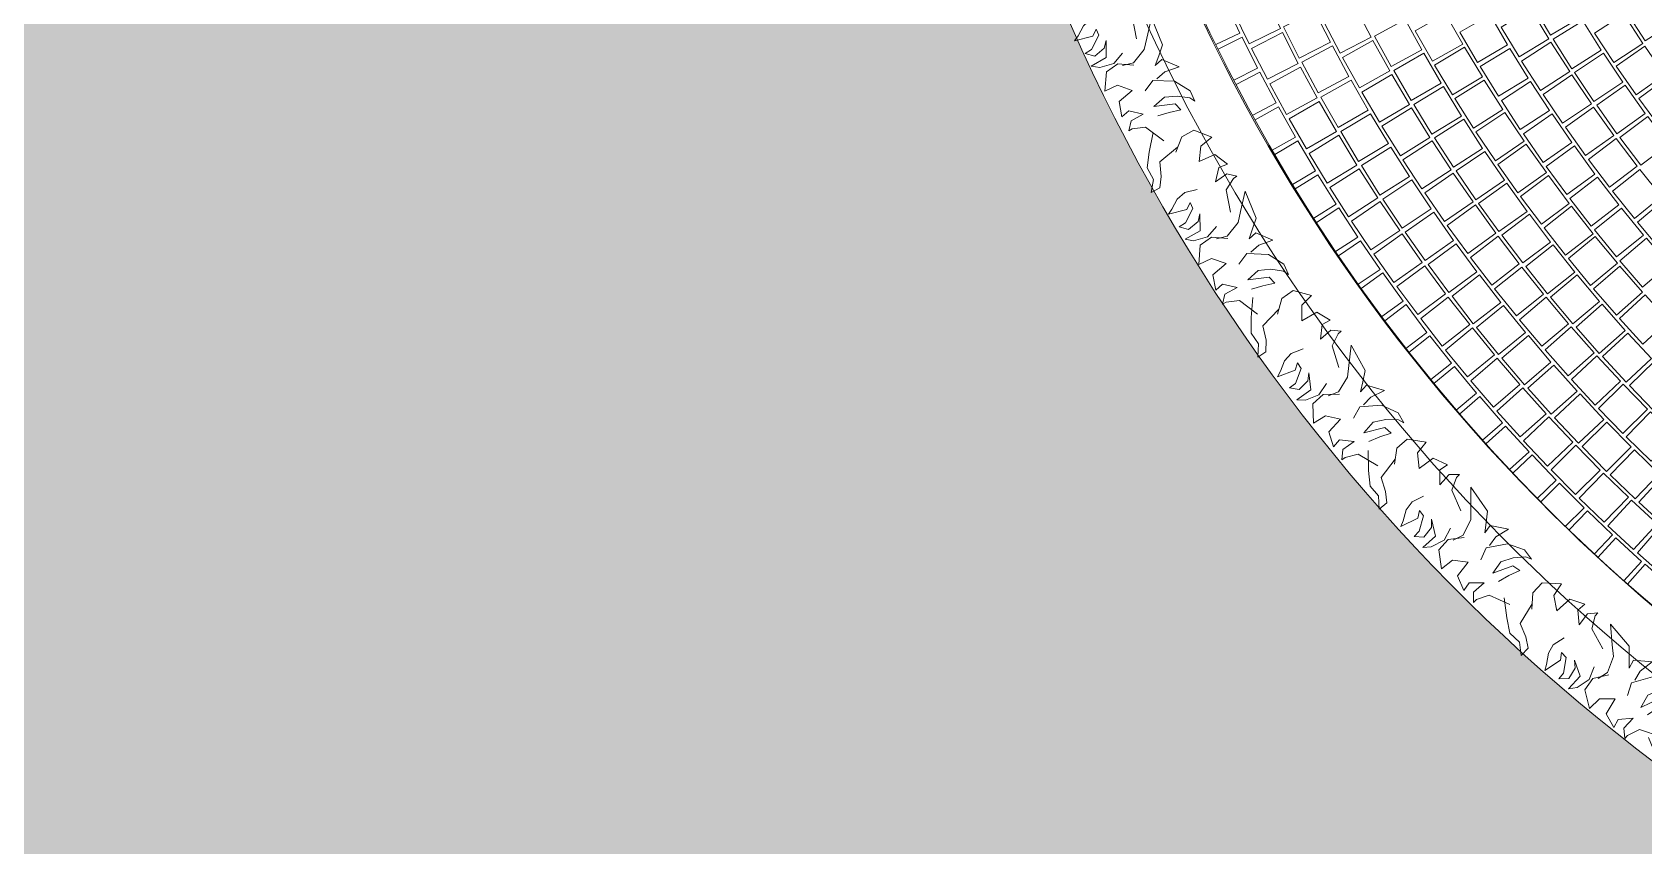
# Model space of a CAD drawing. Header units: millimetres. Extents: x -225363 to 347188, y -782467 to 813415.
# Drawn here: x 11040 to 15672, y 11188 to 13526 of the extents above; entities that cross this region are included whole.
import ezdxf

# ---------------------------------------------------------------- set-up
doc = ezdxf.new("R2010")
doc.units = ezdxf.units.MM
doc.layers.add('Xref SCN', color=8, linetype='Continuous', lineweight=0)

# ---------------------------------------------------------------- blocks, each defined once
blk = doc.blocks.new('A$C2f154b3d')
at = {"layer": 'Xref SCN'}
blk.add_circle((3499.99472096446, 3499.998387015396), 3499.999999999962, dxfattribs=at)
blk = doc.blocks.new('A$Cf999fc33')
at = {"layer": 'Xref SCN', "ltscale": 100}
for points in [[(73.84272275096737, 192.008942775894), (72.93718290980905, 226.0811261450872), (69.76450756634586, 260.7363810978131), (91.2697194244247, 250.3713942577597), (102.2144919480197, 189.5463547789259), (118.9281153751072, 226.3384435711778), (111.2211690265685, 262.1598416908528), (95.54667300335132, 295.1961835560505), (81.42593923630193, 306.0790911481017), (114.3319794384297, 302.4503599841264), (153.8439736538567, 268.1175732889678), (175.0234313544352, 209.4945184811368), (152.6745445868, 178.9859154444421)], [(175.6716537694447, 221.4132675771834), (187.7858553600963, 249.7198859428754), (189.2126018530689, 292.8606113221613), (224.7082458152436, 252.3094897029805), (213.7601873916574, 228.5371423423057), (237.7279872468207, 246.543924699421), (264.545994187938, 266.2347709755995), (347.394166277023, 259.4300785681698), (296.0904387286864, 229.1169280259055), (267.5883678684477, 212.2762888357393), (240.0569876809604, 171.0150798699469), (241.5455991055351, 139.2100320032914)], [(303.2794643251691, 200.6800079972018), (368.0557032255456, 208.1915018513682), (392.6717254957184, 238.1170333045884), (395.5870834132656, 249.4527108171606), (410.7436586844269, 223.8008470429922), (398.5643062624149, 185.8426150837331), (435.6169983805157, 207.7354460309143), (437.4965147939511, 233.8400797256036), (474.2234527547844, 207.474842704949), (468.7803560087923, 158.1157824016409), (509.7842475485522, 176.5753346793354), (524.230735473102, 213.9504950550618), (559.1433078518603, 171.1322379333433), (551.4982264349237, 132.0078628070769), (514.963455068646, 102.7305537688662)], [(-0.002058159559965134, 186.8297352558002), (53.11274907086045, 148.9985190596199), (60.23662383598275, 110.9099854374072), (57.32126591843553, 99.57430792483501), (82.97312969248742, 114.7308831959381), (90.61821110942401, 153.8552583222045), (112.5110420566052, 116.8025662039872), (101.5629836332519, 93.03021884331247), (146.4529237628449, 98.4048788578948), (165.4988335240632, 144.2655096602393), (192.5090070597362, 108.3138098775526), (187.1310611451045, 68.60636316775344), (238.3696378620807, 89.26790011645062), (250.5489902840927, 127.2261320757098), (232.672509589931, 170.4971591179492)], [(393.6391302684788, 129.0990766893956), (396.2287340285257, 92.17668623419013), (384.6976040215231, 66.13720337097766), (361.8307965018321, 43.01307842531241), (350.9478889098391, 28.89234465820482), (347.9055152290966, 82.8508267980651), (363.9057654098142, 98.07255290064495), (345.1856098060962, 100.4699900661362), (312.6020378614776, 67.75940235843882), (307.3543936100323, 47.35518283577403), (291.6147467554547, 70.73991110740462), (304.895091512939, 103.5808004781138), (324.8465411150828, 115.3692479112069), (277.624314651126, 100.9260458865901), (267.6469469002914, 52.73312875028932), (256.4415710505564, 74.95171385491267), (255.0181104575749, 116.4083753151353), (275.6829333060887, 149.7671854379005)], [(526.9473549963441, 111.7339449474239), (501.5528086482082, 50.58643721102271), (460.6140679400414, 41.77849852695363), (430.4279331606813, 27.7880664227996), (425.6982096612919, -0.0006311908946372569), (459.3176231100224, 17.94100033480208), (496.1748627335764, 10.87899050128181), (537.1787542733364, 29.33854277891805), (587.8994102382567, 57.38455781870289)]]:
    blk.add_lwpolyline(points, dxfattribs=at)
blk = doc.blocks.new('*U58')
at = {"layer": 'Xref SCN', "ltscale": 3}
blk.add_lwpolyline([(-50, 50), (50, 50), (50, -50), (-50, -50)], close=True, dxfattribs=at)
blk = doc.blocks.new('*U59')
at = {"layer": 'Xref SCN', "lineweight": -2, "rotation": 122.7272727272727}
blk.add_blockref('*U58', (1119725.093167282, 396176.3247934372), dxfattribs=at)
blk = doc.blocks.new('*U60')
at = {"layer": 'Xref SCN', "ltscale": 3}
blk.add_lwpolyline([(-50, 50), (50, 50), (50, -50), (-50, -50)], close=True, dxfattribs=at)
blk = doc.blocks.new('*U61')
at = {"layer": 'Xref SCN', "lineweight": -2}
for p, rotation in [((1119634.292931636, 396114.4022853543), 123.2), ((1119696.753348937, 396021.8009085867), 124.8), ((1119761.774996048, 395930.9796329096), 126.4)]:
    blk.add_blockref('*U60', p, dxfattribs=dict(at, rotation=rotation))
blk = doc.blocks.new('*U35')
at = {"layer": 'Xref SCN', "ltscale": 3}
blk.add_lwpolyline([(-50, 50), (50, 50), (50, -50), (-50, -50)], close=True, dxfattribs=at)
blk = doc.blocks.new('*U36')
at = {"layer": 'Xref SCN', "lineweight": -2}
for p, rotation in [((1119456.082010595, 396191.4859255249), 120.5217391304348), ((1119515.118148177, 396095.9823960377), 122.0869565217392), ((1119576.740918006, 396002.1270609539), 123.6521739130435), ((1119640.904334862, 395909.9899586421), 125.2173913043479), ((1119707.560517599, 395819.6398452607), 126.7826086956522)]:
    blk.add_blockref('*U35', p, dxfattribs=dict(at, rotation=rotation))
blk = doc.blocks.new('*U37')
at = {"layer": 'Xref SCN', "ltscale": 3}
blk.add_lwpolyline([(-50, 50), (50, 50), (50, -50), (-50, -50)], close=True, dxfattribs=at)
blk = doc.blocks.new('*U38')
at = {"layer": 'Xref SCN', "lineweight": -2}
for p, rotation in [((1119364.911533236, 396129.8514009078), 121.0212765957447), ((1119424.344800093, 396033.947648975), 122.5531914893617), ((1119486.320693999, 395939.6670495998), 124.0851063829787), ((1119550.7949132, 395847.0769966643), 125.6170212765958), ((1119617.721370079, 395756.2436756106), 127.1489361702128), ((1119687.052224108, 395667.2320161292), 128.6808510638298), ((1119758.737916042, 395580.1056457463), 130.2127659574468)]:
    blk.add_blockref('*U37', p, dxfattribs=dict(at, rotation=rotation))
blk = doc.blocks.new('*U39')
at = {"layer": 'Xref SCN', "ltscale": 3}
blk.add_lwpolyline([(-50, 50), (50, 50), (50, -50), (-50, -50)], close=True, dxfattribs=at)
blk = doc.blocks.new('*U40')
at = {"layer": 'Xref SCN', "lineweight": -2}
for p, rotation in [((1119246.460187085, 396113.6744172109), 120), ((1119305.09323076, 396016.6571891737), 121.5), ((1119366.245797318, 395921.208040671), 123), ((1119429.875975846, 395827.3923877812), 124.5), ((1119495.940157397, 395735.2745270668), 126), ((1119564.393064881, 395644.917591508), 127.5), ((1119635.187784094, 395556.3835072349), 129), ((1119708.275795873, 395469.7329510868), 130.5)]:
    blk.add_blockref('*U39', p, dxfattribs=dict(at, rotation=rotation))
blk = doc.blocks.new('*U41')
at = {"layer": 'Xref SCN', "ltscale": 3}
blk.add_lwpolyline([(-50, 50), (50, 50), (50, -50), (-50, -50)], close=True, dxfattribs=at)
blk = doc.blocks.new('*U42')
at = {"layer": 'Xref SCN', "lineweight": -2}
for p, rotation in [((1119117.734314739, 396116.94578285), 119.52), ((1119173.931831972, 396020.5436493346), 120.9600000000001), ((1119232.534196243, 395925.5842096177), 122.4), ((1119293.504393042, 395832.1274421169), 123.84), ((1119356.803912287, 395740.2323761296), 125.28), ((1119422.392772645, 395649.9570545491), 126.72), ((1119490.229546785, 395561.3584972034), 128.16), ((1119560.271387547, 395474.4926648402), 129.6), ((1119632.474055003, 395389.4144237813), 131.04), ((1119706.791944401, 395306.1775112671), 132.48)]:
    blk.add_blockref('*U41', p, dxfattribs=dict(at, rotation=rotation))
blk = doc.blocks.new('*U43')
at = {"layer": 'Xref SCN', "ltscale": 3}
blk.add_lwpolyline([(-50, 50), (50, 50), (50, -50), (-50, -50)], close=True, dxfattribs=at)
blk = doc.blocks.new('*U44')
at = {"layer": 'Xref SCN', "lineweight": -2}
for p, rotation in [((1119000.435853764, 396101.0851024711), 118.5882352941177), ((1119055.934598252, 396003.6744172109), 120), ((1119113.816447016, 395907.6606482693), 121.4117647058824), ((1119174.046260213, 395813.1020852256), 122.8235294117647), ((1119236.587472563, 395720.0561342095), 124.2352941176471), ((1119301.402115542, 395628.5792830496), 125.6470588235294), ((1119368.450840438, 395538.7270669804), 127.0588235294118), ((1119437.692942234, 395450.554034927), 128.4705882352942), ((1119509.086384325, 395364.1137163882), 129.8823529411765), ((1119582.587824034, 395279.4585889396), 131.2941176470589), ((1119658.152638928, 395196.640046374), 132.7058823529413), ((1119735.734953907, 395115.7083675012), 134.1176470588236)]:
    blk.add_blockref('*U43', p, dxfattribs=dict(at, rotation=rotation))
blk = doc.blocks.new('*U45')
at = {"layer": 'Xref SCN', "ltscale": 3}
blk.add_lwpolyline([(-50, 50), (50, 50), (50, -50), (-50, -50)], close=True, dxfattribs=at)
blk = doc.blocks.new('*U46')
at = {"layer": 'Xref SCN', "lineweight": -2}
for p, rotation in [((1118855.125105928, 396139.0451976005), 117.6923076923077), ((1118908.659153432, 396039.9724736139), 119.0769230769231), ((1118964.571537811, 395942.2222605531), 120.4615384615385), ((1119022.829607805, 395845.8516417899), 121.8461538461538), ((1119083.399342344, 395750.9168950517), 123.2307692307692), ((1119146.245370407, 395657.4734595573), 124.6153846153846), ((1119211.330991684, 395565.5759036415), 126), ((1119278.618198005, 395475.2778928892), 127.3846153846154), ((1119348.067695537, 395386.6321587959), 128.7692307692307), ((1119419.638927728, 395299.6904679739), 130.1538461538462), ((1119493.290098994, 395214.5035919223), 131.5384615384615), ((1119568.978199126, 395131.1212773779), 132.9230769230769), ((1119646.659028404, 395049.5922172644), 134.3076923076923), ((1119726.287223411, 394969.9640222568), 135.6923076923077)]:
    blk.add_blockref('*U45', p, dxfattribs=dict(at, rotation=rotation))
blk = doc.blocks.new('*U47')
at = {"layer": 'Xref SCN', "ltscale": 3}
blk.add_lwpolyline([(-50, 50), (50, 50), (50, -50), (-50, -50)], close=True, dxfattribs=at)
blk = doc.blocks.new('*U48')
at = {"layer": 'Xref SCN', "lineweight": -2}
for p, rotation in [((1118738.390034478, 396124.9558521051), 116.8301886792453), ((1118791.258731293, 396024.9767797216), 118.188679245283), ((1118846.482863222, 395926.2792150596), 119.5471698113207), ((1118904.031386347, 395828.9186403712), 120.9056603773585), ((1118963.871950107, 395732.9497863273), 122.2641509433962), ((1119025.970915482, 395638.4266012512), 123.622641509434), ((1119090.293373906, 395545.4022207921), 124.9811320754717), ((1119156.803166891, 395453.9289380549), 126.3396226415095), ((1119225.462906349, 395364.0581742043), 127.6981132075472), ((1119296.233995614, 395275.8404495582), 129.0566037735849), ((1119369.076651138, 395189.3253551885), 130.4150943396226), ((1119443.949924852, 395104.5615250434), 131.7735849056604), ((1119520.811727189, 395021.5966086087), 133.1320754716981), ((1119599.618850742, 394940.477244121), 134.4905660377358), ((1119680.326994553, 394861.2490323511), 135.8490566037736), ((1119762.890789015, 394783.9565109693), 137.2075471698114)]:
    blk.add_blockref('*U47', p, dxfattribs=dict(at, rotation=rotation))
blk = doc.blocks.new('*U49')
at = {"layer": 'Xref SCN', "ltscale": 3}
blk.add_lwpolyline([(-50, 50), (50, 50), (50, -50), (-50, -50)], close=True, dxfattribs=at)
blk = doc.blocks.new('*U50')
at = {"layer": 'Xref SCN', "lineweight": -2}
for p, rotation in [((1118595.235239532, 396165.4039829937), 116), ((1118646.200961602, 396063.9228867958), 117.3333333333334), ((1118699.514243453, 395963.6551866633), 118.6666666666667), ((1118755.146215003, 395864.6551793244), 120), ((1118813.066750559, 395766.9764750299), 121.3333333333333), ((1118873.244485127, 395670.6719685211), 122.6666666666667), ((1118935.646831403, 395575.7938103872), 124), ((1119000.239997416, 395482.3933788247), 125.3333333333333), ((1119066.989004827, 395390.5212518148), 126.6666666666667), ((1119135.857707871, 395300.2271797353), 128), ((1119206.80881293, 395211.5600584187), 129.3333333333333), ((1119279.803898729, 395124.5679026757), 130.6666666666667), ((1119354.803437142, 395039.2978202932), 132), ((1119431.766814595, 394955.795986525), 133.3333333333333), ((1119510.652354062, 394874.1076190872), 134.6666666666667), ((1119591.417337632, 394794.2769536718), 136), ((1119674.01802964, 394716.3472199925), 137.3333333333333), ((1119758.409700356, 394640.3606183747), 138.6666666666667)]:
    blk.add_blockref('*U49', p, dxfattribs=dict(at, rotation=rotation))
blk = doc.blocks.new('*U51')
at = {"layer": 'Xref SCN', "ltscale": 3}
blk.add_lwpolyline([(50, 38.29288959142286), (50, -38.29288959142286), (-50, -38.29288959142286), (-50, 37.69483765627956)], dxfattribs=at)
blk = doc.blocks.new('*U52')
at = {"layer": 'Xref SCN', "lineweight": -2}
for p, rotation in [((1118489.629482617, 396157.8563480168), 115.2), ((1118539.847512621, 396055.7990030399), 116.5090909090909), ((1118592.384033461, 395954.9155743755), 117.8181818181818), ((1118647.211620763, 395855.2587237739), 119.1272727272727), ((1118704.301654199, 395756.8804727044), 120.4363636363636), ((1118763.624332431, 395659.8321751998), 121.7454545454545), ((1118825.148688668, 395564.1644910491), 123.0545454545454), ((1118888.84260683, 395469.9273593531), 124.3636363636363), ((1118954.672838313, 395377.1699724554), 125.6727272727273), ((1119022.605019344, 395285.9407502643), 126.9818181818182), ((1119092.603688919, 395196.287314977), 128.2909090909091), ((1119164.632307317, 395108.2564662202), 129.6), ((1119238.65327517, 395021.8941566214), 130.9090909090909), ((1119314.627953093, 394937.2454678201), 132.2181818181818), ((1119392.51668185, 394854.3545869358), 133.5272727272727), ((1119472.278803061, 394773.2647835019), 134.8363636363636), ((1119553.872680426, 394694.0183868786), 136.1454545454545), ((1119637.255721454, 394616.6567641567), 137.4545454545455), ((1119722.3843997, 394541.2202985637), 138.7636363636364)]:
    blk.add_blockref('*U51', p, dxfattribs=dict(at, rotation=rotation))
blk = doc.blocks.new('A$C5a1e36a9')
at = {"layer": 'Xref SCN'}
blk.add_circle((5016.627436342184, 5016.625725506747), 5016.625646776831, dxfattribs=at)
for name in ['*U52', '*U50', '*U48', '*U46', '*U44', '*U42', '*U40', '*U38', '*U36', '*U61', '*U59']:
    blk.add_blockref(name, (-1117964.722749129, -393288.0294538178), dxfattribs=at)
blk = doc.blocks.new('A$C997e597b')
at = {"layer": 'Xref SCN'}
blk.add_circle((15258.56133056036, 9923.809390316077), 5016.625646776831, dxfattribs=at)
blk = doc.blocks.new('Xref SCN')
at = {"layer": 'Xref SCN', "ltscale": 3}
blk.add_blockref('A$C2f154b3d', (-3499.994720964452, -3499.998387015396), dxfattribs=at)
at = {"layer": 'Xref SCN', "ltscale": 100, "xscale": -1}
for p, rotation in [((-4832.805113185881, -2540.958429241242), 287.4860532157655), ((-4563.128504368229, -3039.048782773936), 287.4860532157655), ((-4210.168504053247, -3494.999064848796), 294.1665015106513), ((-3821.350723429801, -3911.39239557033), 300.1999950230585), ((-3376.338710418655, -4307.781735367005), 306.0550951133952), ((-2839.9802459278, -4614.448121975331), 321.0274965876985)]:
    blk.add_blockref('A$Cf999fc33', p, dxfattribs=dict(at, rotation=rotation))
at = {"layer": 'Xref SCN', "ltscale": 3}
h = blk.add_hatch(dxfattribs=at)
h.set_pattern_fill('CROSS', color=256, scale=30, angle=197)
h.set_pattern_definition([(196.9999999999999, (-1424125.796704574, -442865.0747459244), (-126.4792462612767, -237.8728657606396), [95.24999999999993, -285.7499999999997]), (286.9999999999999, (-1424185.264921013, -442833.454934359), (237.8728657606396, -126.4792462612767), [95.24999999999993, -285.7499999999997])])
edge = h.paths.add_edge_path()
edge.add_line((10158.25248481041, 16567.29161360742), (1851.338825992003, 14451.44343979788))
edge.add_arc((2136.746464633302, 13337.42257832055), 1150.000000000654, 104.3698729064734, 180.3855560689439)
edge.add_line((986.7725019375212, 13329.684030442), (1035.38745512125, 6105.340234971274))
edge.add_arc((2185.361418233575, 6113.078783146311), 1150.000000419184, 180.385556083576, 250.133309335547)
edge.add_arc((-23.55210237688152, -0.07924422139149101), 5350.000000281268, 54.44102472604362, 70.1333093213699, ccw=False)
edge.add_arc((3168.419816109703, 4685.789284040571), 343.1811352010142, 256.3942929210485, 333.3422024317786)
edge.add_arc((7788.188339282695, 2340.315315693876), 4837.894847444187, 44.33072283415328, 153.0645302841241, ccw=False)
edge.add_arc((13743.18888039085, 8157.794208342014), 3487.073147149247, 224.3307228344502, 435.8787816870128)
edge.add_arc((16212.7306757724, 17236.67011801348), 5922.692247420785, 187.7158634724419, 254.1381202870174, ccw=False)
edge.add_arc((10541.85131194201, 16468.33828872615), 199.9999999717396, 187.6327112132098, 187.7158634946018, ccw=False)
edge.add_arc((10194.95235707314, 16421.8504936444), 150.0000000006549, 7.632711191249096, 104.1620853056079)
edge = h.paths.add_edge_path()
edge.add_arc((-13757.86462657561, 9268.2280887509), 1149.999999999663, 104.3599253580993, 180.4403363137304)
edge.add_line((-14907.83066487326, 9259.390059488946), (-14907.8306648724, 2149.033009727815))
edge.add_arc((-13757.86462657403, 2157.871038991669), 1150.000000000405, 180.4403363138248, 270.3855560690533)
edge.add_line((-13750.12607869329, 1007.897076296153), (-6128.956795133097, 1058.860412580692))
edge.add_arc((-6136.702427903992, 2208.823382532624), 1149.989055203435, 270.3859127362743, 340.1336659940865)
edge.add_arc((-23.55170312459495, -0.07963775157440978), 5350.000509182541, 110.6378053248454, 160.1333118404704, ccw=False)
edge.add_arc((-2314.536697075961, 6082.797508539655), 1150.000000000707, 290.637802811165, 360.3855560689717)
edge.add_line((-1164.562734380132, 6090.536056418754), (-1205.642104430852, 12195.0671255059))
edge.add_arc((-2355.616067125199, 12187.32857762662), 1149.999999999226, 0.3855560689807032, 104.3599253581076)
edge.add_line((-2640.83028798044, 13301.39897406491), (-14043.0788474308, 10382.29848518965))
edge = h.paths.add_edge_path()
edge.add_line((-13750.10342724499, -8364.829988773374), (-2217.808474847945, -8287.971851441147))
edge.add_arc((-2225.557910838118, -7138.009647688681), 1149.988314643846, 270.3861024765974, 360.3861024766013)
edge.add_line((-1075.595707085653, -7130.260211698432), (-1082.491659604668, -6105.498722913631))
edge.add_arc((-2232.46562271614, -6113.237271088072), 1150.000000418328, 0.3855560835465677, 70.13330933550203)
edge.add_arc((-23.55210179187861, -0.07924351755855241), 5350.000000579504, 200.6378028130497, 250.133309318957, ccw=False)
edge.add_arc((-6106.428854743411, -2291.063838795871), 1149.999999989781, 20.63780281546618, 90.38555606940805)
edge.add_line((-6114.167402631196, -1141.089876111026), (-13765.59325048783, -1192.053274140098))
edge.add_arc((-13757.84314828146, -2342.014767317753), 1149.987608574801, 90.38613590727235, 180.4409912858983)
edge.add_line((-14907.79669441492, -2350.865846952107), (-14907.83065611986, -7223.695345795784))
edge.add_arc((-13757.86462657333, -7214.856177773401), 1150.000000001009, 180.4403930512026, 270.3855560690091)
edge.add_arc((-13747.7709107266, -8714.815353055687), 349.9931368543271, 90.38184846327579, 90.38555671171002, ccw=False)
at = {"layer": 'Xref SCN'}
for points in [[(-13747.7708684718, -8714.822216072174), (-2215.475916517797, -8637.964078742927, 0.414213562373095), (-725.6036363209132, -7127.904282340986), (-732.499584002042, -6103.143512689394, 0.314089156403509), (-1722.71634892236, -4702.508495199592, -0.2193863281933496), (-4702.688065748211, -1762.375086056843, 0.314089156412974), (-6116.522612857305, -791.0978005074194), (-13767.92442297715, -842.0610376053301, 0.414213562373095), (-15257.79670317172, -2352.120834006615), (-15257.83066487087, -7224.949935877999, 0.414213562373095)], [(-13748.7705363256, -8564.825547228542), (-2216.475584371379, -8487.96740989935, 0.4142135623730936), (-875.6002401532751, -7128.913658150751), (-882.4961878318281, -6104.152888499956, 0.3140891564035087), (-1773.691276288911, -4843.581372748078, -0.2193863281933497), (-4843.062144648546, -1815.243961324952, 0.3140891564129745), (-6115.513237046907, -941.0944043378586), (-13766.92534905718, -992.0577104060976, 0.4143202906387844), (-15107.79669956138, -2351.603358556747), (-15107.83066126076, -7224.432460426852, 0.4141068421613899), (-13748.78024427962, -8564.825612242359, -1.618028626942095e-05)], [(-13750.10342724499, -8364.829988773374), (-2217.808474847945, -8287.971851441147, 0.4142135623731145), (-1075.595707085653, -7130.260211698432), (-1082.491659604668, -6105.498722913631, 0.3140891564034572), (-1841.657846112124, -5031.678542813004, -0.2193863281933511), (-5030.22758318526, -1885.735795017605, 0.3140891564129796), (-6114.167402631196, -1141.089876111026), (-13765.59325048783, -1192.053274140098, 0.4144940081916139), (-14907.79669441492, -2350.865846952107), (-14907.83065611986, -7223.695345795784, 0.4139332661804234), (-13750.12607869348, -8364.830140469527, -1.618028616627661e-05)]]:
    blk.add_lwpolyline(points, format="xyb", close=True, dxfattribs=at)
for centre, radius in [((1.455191522836685e-11, 7.821654435247183e-11), 5016.625646776831), ((1.455191522836685e-11, 2.000888343900442e-11), 3499.999999999962)]:
    blk.add_circle(centre, radius, dxfattribs=at)
at = {"layer": 'Xref SCN', "ltscale": 3}
for name, p in [('A$C997e597b', (-15258.56133056035, -9923.809390316057)), ('A$C5a1e36a9', (-5016.627436342169, -5016.625725506727))]:
    blk.add_blockref(name, p, dxfattribs=at)

msp = doc.modelspace()

# ---------------------------------------------------------------- block references
msp.add_blockref('Xref SCN', (18946.53077138338, 15698.97744072331))

doc.saveas('drawing.dxf')
